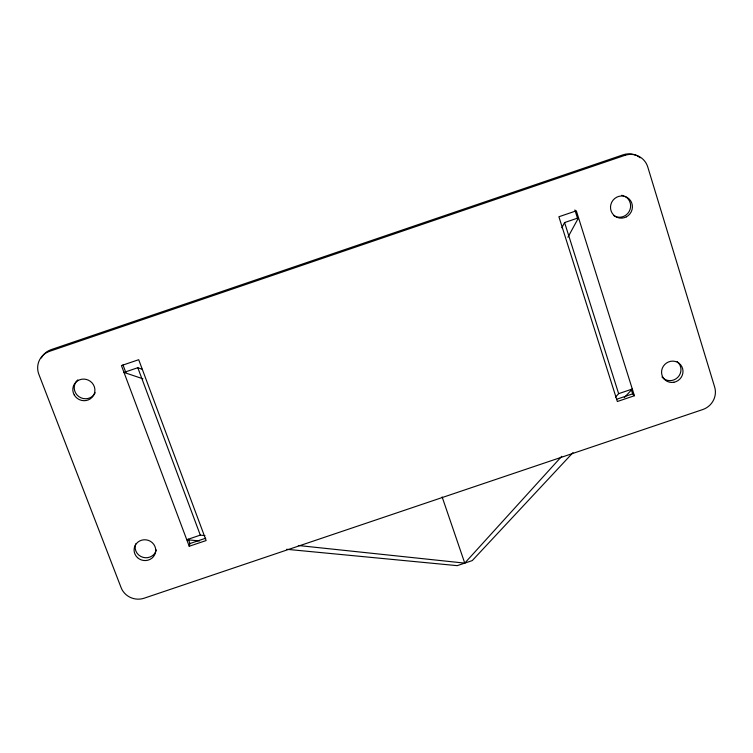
<?xml version="1.0" encoding="UTF-8"?>
<svg xmlns="http://www.w3.org/2000/svg" width="753" height="753" viewBox="0 0 753 753"><rect width="100%" height="100%" fill="white"/><g stroke="black" fill="none" stroke-linecap="round" stroke-linejoin="round"><path stroke-width="1.13" d="M189.219 546.264L121.431 365.582L138.712 359.699L206.134 540.541L189.219 546.264L189.954 543.544L188.316 539.157M561.851 227.754L564.59 222.559L578.53 217.815L567.922 237.214M298.386 545.511L464.752 563.122L561.738 456.309M615.493 397.123L618.637 393.659L632.304 389.037L624.293 397.631M572.995 452.609L472.272 560.58L457.231 565.654L286.629 549.295M142.251 369.281L137.808 367.718L123.991 372.415L142.919 378.797M204.976 535.628L200.307 535.129L186.763 539.713L199.592 540.946M189.954 543.544L205.729 538.207M616.745 399.231L632.661 393.847L634.412 395.739L617.347 401.509L558.895 216.751L576.337 210.821L634.412 395.739M122.984 364.923L125.864 372.594M137.808 367.718L200.307 535.129M442.143 496.942L464.752 563.122M564.59 222.559L618.637 393.659M574.878 209.946L577.702 218.916M631.249 389.367L632.661 393.847M41.293 357.967A18.543 17.856 28 0 1 51.138 349.637L623.136 154.798A18.637 18.072 -60.8 0 1 636.2 155.353M637.038 155.758A18.637 18.072 -60.8 0 1 640.163 157.801M95.226 392.737A11.06 10.674 25.4 0 1 78.736 396.52A11.06 10.674 25.4 0 1 77.832 379.86M156.37 549.916A10.777 10.335 11.6 0 1 142.938 557.324A10.777 10.335 11.6 0 1 135.7 543.92M677.173 361.656A10.834 10.448 -41.3 0 1 677.766 377.357A10.834 10.448 -41.3 0 1 661.972 376.942M624.83 196.335A11.116 10.796 -57.5 0 1 629.103 211.602A11.116 10.796 -57.5 0 1 613.714 215.556M621.667 195.319A11.116 10.796 -57.5 0 1 623.804 195.884M624.886 155.353L49.585 351.312A18.646 17.95 27.9 0 0 38.864 374.354L121.12 587.679A17.997 17.187 10.5 0 0 144.2 598.193L702.728 409.557A18.11 17.385 -40.3 0 0 714.672 387.098L647.796 167.072A18.75 18.176 -60.7 0 0 624.886 155.353M74.255 394.977A11.126 10.73 25.3 0 0 93.4 395.617A11.126 10.73 25.3 0 0 83.931 379.098A11.126 10.73 25.3 0 0 74.255 394.977M137.517 557.653A10.834 10.382 11.5 0 0 155.438 552.674A10.834 10.382 11.5 0 0 141.743 540.165A10.834 10.382 11.5 0 0 137.517 557.653M673.85 382.279A10.9 10.495 -41.2 0 0 680.684 364.857A10.9 10.495 -41.2 0 0 662.311 368.226A10.9 10.495 -41.2 0 0 673.85 382.279M626.298 216.883A11.182 10.862 -57.4 0 0 627.55 197.691A11.182 10.862 -57.4 0 0 610.532 206.633A11.182 10.862 -57.4 0 0 626.298 216.883"/></g></svg>
